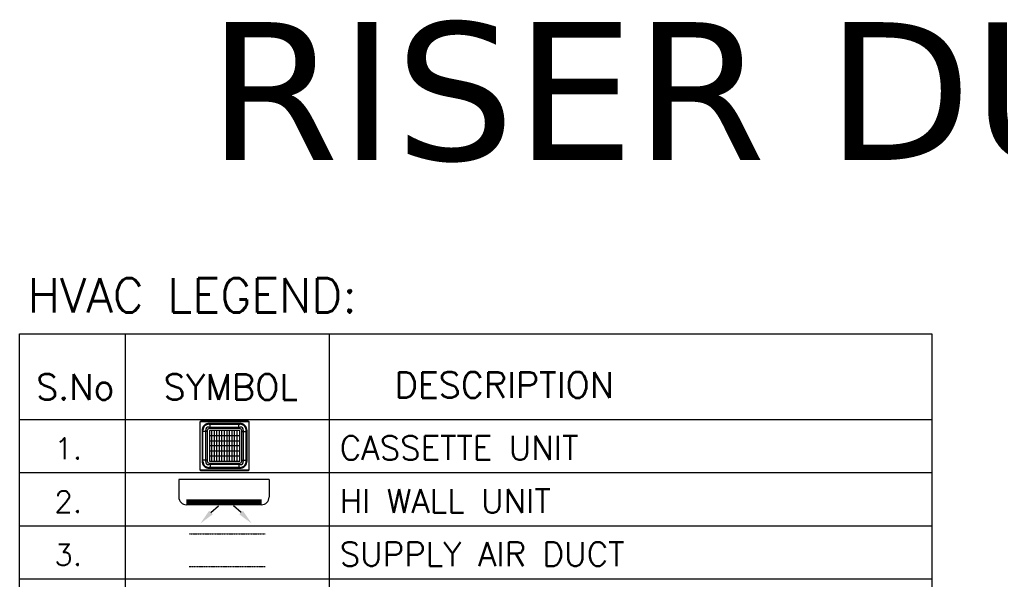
# Model space of a CAD drawing. Extents: x 3505867 to 4040009, y -660366 to -590408.
# Drawn here: x 4012164 to 4017497, y -622251 to -619206 of the extents above; entities that cross this region are included whole.
import ezdxf

# ---------------------------------------------------------------- set-up
doc = ezdxf.new("R2010")
doc.units = 0
doc.header["$LTSCALE"] = 6
doc.header["$MEASUREMENT"] = 0
for name, pattern in [('ACAD_ISO04W100', [30, 24, -3, 0, -3]), ('CONTINU', [0]), ('HIDDEN', [0.375, 0.25, -0.125])]:
    doc.linetypes.add(name, pattern=pattern)
for name, color, linetype, lineweight in [('axes', 40, 'ACAD_ISO04W100', 0), ('ELE-LIGHTING WIRRING', 7, 'CONTINUOUS', 0), ('HTL-AC UNIT', 5, 'CONTINUOUS', 0), ('HVAC_HI_WALL_1TR', 1, 'CONTINUOUS', 0), ('M HVAC HIGH WALL UNIT', 3, 'CONTINUOUS', 0), ('MEP_HVAC_SUPPLY_AIR_DUCT', 3, 'CONTINUOUS', 0), ('MEP_HVAC_TEXT', 7, 'CONTINUOUS', 0)]:
    doc.layers.add(name, color=color, linetype=linetype, lineweight=lineweight)
doc.styles.get("Standard").update_dxf_attribs({"font": 'SIMPLEX'})
doc.styles.add('VERDANA', font='verdana.ttf')

# ---------------------------------------------------------------- blocks, each defined once
blk = doc.blocks.new('CASSETTE UNIT - 3TR')
at = {"layer": 'HTL-AC UNIT', "color": 3}
for p, q in [((953753, -137421), (954583, -137421)), ((953753, -138250), (953753, -137421)), ((954583, -137421), (954583, -138250)), ((954428, -137663), (953909, -137663)), ((953952, -138095), (953952, -137576)), ((953995, -138095), (953995, -137576)), ((954038, -138095), (954038, -137576)), ((954082, -138095), (954082, -137576)), ((954125, -138095), (954125, -137576)), ((954168, -138095), (954168, -137576)), ((954211, -138095), (954211, -137576)), ((954255, -138095), (954255, -137576)), ((954298, -138095), (954298, -137576)), ((954341, -138095), (954341, -137576)), ((954385, -138095), (954385, -137576)), ((953909, -137750), (954428, -137750)), ((954428, -137837), (953909, -137837)), ((953909, -137923), (954428, -137923)), ((954428, -138010), (953909, -138010)), ((954583, -138250), (953753, -138250))]:
    blk.add_line(p, q, dxfattribs=at)
at = {"layer": 'HTL-AC UNIT', "color": 1}
for p, q in [((953799, -138104), (953799, -137567)), ((953848, -138104), (953848, -137567)), ((953900, -137467), (954437, -137467)), ((953900, -137515), (954437, -137515)), ((954489, -137567), (954489, -138104)), ((954537, -138104), (954537, -137567)), ((954437, -138156), (953900, -138156)), ((954437, -138204), (953900, -138204))]:
    blk.add_line(p, q, dxfattribs=at)
at = {"layer": 'HTL-AC UNIT', "color": 8}
for p, q in [((953922, -137540), (953922, -137451)), ((954415, -137540), (954415, -137451)), ((953873, -137589), (953784, -137589)), ((954464, -137589), (954553, -137589)), ((953873, -138082), (953784, -138082)), ((953922, -138131), (953922, -138220)), ((954415, -138131), (954415, -138220)), ((954464, -138082), (954553, -138082))]:
    blk.add_line(p, q, dxfattribs=at)
at = {"layer": 'HTL-AC UNIT', "color": 3}
blk.add_lwpolyline([(953766, -138256), (954571, -138256, 0.414214), (954589, -138238), (954589, -137433, 0.414214), (954571, -137416), (953766, -137416, 0.414214), (953748, -137433), (953748, -138238, 0.414214)], format="xyb", close=True, dxfattribs=at)
at = {"layer": 'HTL-AC UNIT', "color": 8}
for points in [[(953909, -138220), (954428, -138220, 0.414214), (954553, -138095), (954553, -137576, 0.414214), (954428, -137451), (953909, -137451, 0.414214), (953784, -137576), (953784, -138095, 0.414214)], [(953909, -138131), (954428, -138131, 0.414214), (954464, -138095), (954464, -137576, 0.414214), (954428, -137540), (953909, -137540, 0.414214), (953873, -137576), (953873, -138095, 0.414214)]]:
    blk.add_lwpolyline(points, format="xyb", close=True, dxfattribs=at)
blk.add_lwpolyline([(953909, -138095), (954428, -138095), (954428, -137576), (953909, -137576)], close=True, dxfattribs=at)
at = {"layer": 'HTL-AC UNIT', "color": 1}
for centre, radius, start, end in [((953900, -137567), 101, 90, 180), ((953900, -137567), 52.3, 90, 180), ((954437, -137567), 101, 0, 90), ((954437, -137567), 52.3, 0, 90), ((953900, -138104), 101, 180, 270), ((953900, -138104), 52.3, 180, 270), ((954437, -138104), 52.3, 270, 0), ((954437, -138104), 101, 270, 0)]:
    blk.add_arc(centre, radius, start, end, dxfattribs=at)
blk = doc.blocks.new('HI WALL SPLIT AC UNIT 1TR')
at = {"layer": 'M HVAC HIGH WALL UNIT', "color": 1, "lineweight": 5}
for p, q in [((1294404, -128752), (1294404, -129681)), ((1294404, -128752), (1294584, -128752)), ((1294662, -128831), (1294662, -129602)), ((1294404, -129681), (1294584, -129681))]:
    blk.add_line(p, q, dxfattribs=at)
at = {"layer": 'M HVAC HIGH WALL UNIT', "color": 8, "lineweight": 5}
for p, q in [((1294616, -128831), (1294616, -129602)), ((1294625, -128831), (1294625, -129602)), ((1294637, -128831), (1294637, -129602)), ((1294646, -128831), (1294646, -129602)), ((1294655, -128831), (1294655, -129602))]:
    blk.add_line(p, q, dxfattribs=at)
at = {"layer": 'M HVAC HIGH WALL UNIT', "color": 7, "lineweight": 5}
for p, q in [((1294743, -129040), (1294674, -129117)), ((1294743, -129350), (1294674, -129272))]:
    blk.add_line(p, q, dxfattribs=at)
at = {"layer": 'M HVAC HIGH WALL UNIT', "color": 1, "lineweight": 5}
for centre, start, end in [((1294584, -128831), 0, 90), ((1294584, -129602), 270, 0)]:
    blk.add_arc(centre, 78.8, start, end, dxfattribs=at)
at = {"layer": 'M HVAC HIGH WALL UNIT', "color": 7, "lineweight": 5}
for points in [[(1294761, -129059), (1294725, -129021), (1294856, -128931)], [(1294761, -129331), (1294725, -129369), (1294856, -129459)]]:
    blk.add_solid(points, dxfattribs=at)

msp = doc.modelspace()

# ---------------------------------------------------------------- linework, layer by layer
at = {"layer": 'axes', "color": 7, "linetype": 'CONTINU', "lineweight": 0}
for p, q in [((4012737.6, -620915.3), (4012737.6, -625716.2)), ((4013846.8, -620915.3), (4013846.8, -625716.2)), ((4012164, -621381.4), (4017123.6, -621381.4)), ((4012164, -621670.4), (4017123.6, -621670.4)), ((4012164, -621959.4), (4017123.6, -621959.4)), ((4012164, -622248.4), (4017123.6, -622248.4))]:
    msp.add_line(p, q, dxfattribs=at)
msp.add_lwpolyline([(4012164, -625716.2), (4012164, -620915.3), (4017123.6, -620915.3), (4017123.6, -625716.2)], dxfattribs=at)
at = {"layer": 'MEP_HVAC_SUPPLY_AIR_DUCT', "linetype": 'HIDDEN'}
for p, q in [((4013085.2, -622002.9), (4013499.6, -622002.9)), ((4013499.6, -622183.5), (4013085.2, -622183.5))]:
    msp.add_line(p, q, dxfattribs=at)
at = {"layer": 'MEP_HVAC_SUPPLY_AIR_DUCT', "const_width": 0.00516}
for points in [[(4013085.2, -622240.5), (4013085.2, -622147.9), (4013121.8, -622147.9), (4013048.7, -622038.5), (4013085.2, -622038.5), (4013085.2, -621965)], [(4013499.6, -622240.5), (4013499.6, -622147.9), (4013536.2, -622147.9), (4013463.1, -622038.5), (4013499.6, -622038.5), (4013499.6, -621965)]]:
    msp.add_lwpolyline(points, dxfattribs=at)

# ---------------------------------------------------------------- block references
at = {"layer": 'HTL-AC UNIT', "xscale": 0.3182569459745374, "yscale": 0.3182569459745374, "zscale": 0.3182569459745374}
msp.add_blockref('CASSETTE UNIT - 3TR', (3709607.5, -577657.6), dxfattribs=at)
at = {"layer": 'HVAC_HI_WALL_1TR', "xscale": 0.5287657597992649, "yscale": 0.5287657597992649, "zscale": 0.5287657597992649, "rotation": 270}
msp.add_blockref('HI WALL SPLIT AC UNIT 1TR', (4081600.3, 62728.2), dxfattribs=at)

# ---------------------------------------------------------------- texts
at = {"layer": 'ELE-LIGHTING WIRRING', "color": 7, "linetype": 'CONTINU', "lineweight": 0, "attachment_point": 1}
for s, insert, char_height, width in [('{\\C256;HVAC LEGEND:}', (4012207.6, -620613.1), 186.572, 4456.194), ('{\\C256;DESCRIPTION}', (4014202.6, -621123.5), 139.929, 358.178), ('{\\C256;S.No}', (4012253.7, -621134.8), 139.929, 358.178), ('{\\C256;SYMBOL}', (4012946.5, -621134.8), 139.929, 358.178), ('{\\C256;1.}', (4012353, -621481.2), 116.61, 358.178), ('{\\C256;CASSETTE UNIT}', (4013904.4, -621470.7), 130, 3616.807), ('{\\C256;HI WALL UNIT}', (4013904.4, -621759.7), 130, 3616.807), ('{\\C256;2.}', (4012353, -621770.2), 116.61, 358.178), ('{\\C256;3.}', (4012353, -622059.2), 116.61, 358.178), ('{\\C256;SUPPLY AIR DUCT}', (4013904.4, -622048.6), 130, 3616.807)]:
    msp.add_mtext(s, dxfattribs=dict(at, insert=insert, char_height=char_height, width=width))
at = {"layer": 'MEP_HVAC_TEXT', "color": 0, "linetype": 'ByBlock', "insert": (4013185.8, -619219.7, 0), "char_height": 750, "width": 11980.167, "attachment_point": 1, "rotation": 359.9931, "style": 'VERDANA'}
msp.add_mtext('{\\C8;RISER DUCTS}', dxfattribs=at)

doc.saveas('drawing.dxf')
